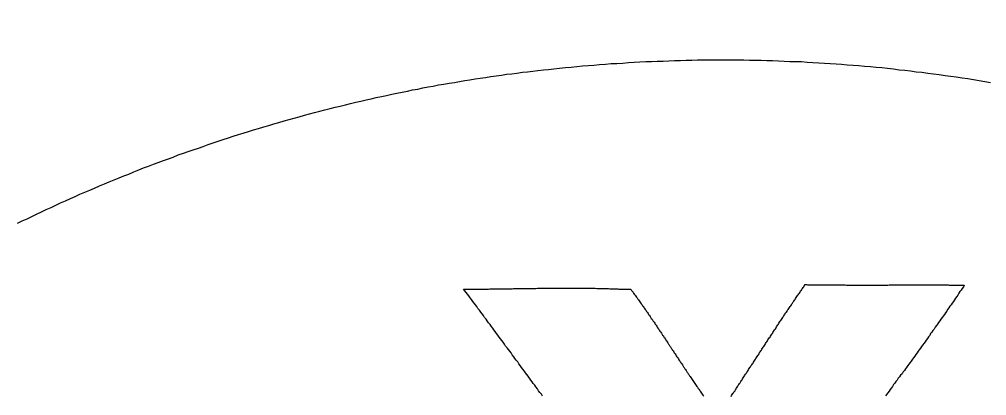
# Model space of a CAD drawing. Extents: x 0 to 712, y 0 to 505.
# Drawn here: x 182.21 to 196.82, y 459.22 to 464.9 of the extents above; entities that cross this region are included whole.
import ezdxf

# ---------------------------------------------------------------- set-up
doc = ezdxf.new("R2010")
doc.units = 0
doc.layers.add('GRAVIRANJE', color=3, linetype='CONTINUOUS')
doc.layers.add('IZREZ', color=7, linetype='CONTINUOUS')

msp = doc.modelspace()

# ---------------------------------------------------------------- linework, layer by layer
at = {"layer": 'GRAVIRANJE'}
for points in [[(182.181, 461.821), (182.25, 461.856), (182.324, 461.891), (182.394, 461.926), (182.468, 461.961), (182.542, 461.996), (182.612, 462.03), (182.686, 462.061), (182.76, 462.096), (182.83, 462.131), (182.904, 462.161), (182.978, 462.196), (183.052, 462.226), (183.121, 462.261), (183.196, 462.292), (183.27, 462.322), (183.344, 462.353), (183.418, 462.388), (183.492, 462.418), (183.566, 462.449), (183.64, 462.479), (183.714, 462.51), (183.788, 462.54), (183.862, 462.566), (183.936, 462.597), (184.01, 462.627), (184.084, 462.658), (184.158, 462.684), (184.232, 462.714), (184.306, 462.74), (184.385, 462.771), (184.459, 462.797), (184.533, 462.823), (184.607, 462.854), (184.685, 462.88), (184.759, 462.906), (184.833, 462.932), (184.912, 462.958), (184.986, 462.984), (185.06, 463.011), (185.138, 463.037), (185.212, 463.063), (185.286, 463.089), (185.365, 463.111), (185.439, 463.137), (185.517, 463.163), (185.591, 463.185), (185.67, 463.211), (185.744, 463.233), (185.822, 463.254), (185.901, 463.281), (185.975, 463.302), (186.053, 463.324), (186.127, 463.346), (186.206, 463.368), (186.284, 463.39), (186.358, 463.411), (186.436, 463.433), (186.515, 463.455), (186.593, 463.477), (186.667, 463.494), (186.746, 463.516), (186.824, 463.538), (186.902, 463.555), (186.977, 463.577), (187.055, 463.594), (187.133, 463.612), (187.212, 463.633), (187.29, 463.651), (187.369, 463.668), (187.447, 463.686), (187.521, 463.703), (187.599, 463.721), (187.678, 463.738), (187.756, 463.755), (187.835, 463.773), (187.913, 463.79), (187.991, 463.803), (188.07, 463.821), (188.148, 463.838), (188.227, 463.851), (188.305, 463.869), (188.384, 463.882), (188.462, 463.895), (188.54, 463.912), (188.619, 463.925), (188.702, 463.938), (188.78, 463.951), (188.858, 463.965), (188.937, 463.978), (189.015, 463.991), (189.094, 464.004), (189.172, 464.017), (189.25, 464.026), (189.333, 464.039), (189.412, 464.052), (189.49, 464.06), (189.568, 464.073), (189.647, 464.082), (189.725, 464.091), (189.808, 464.104), (189.886, 464.113), (189.965, 464.121), (190.043, 464.13), (190.126, 464.139), (190.204, 464.147), (190.283, 464.156), (190.37, 464.165), (190.457, 464.174), (190.544, 464.182), (190.631, 464.191), (190.718, 464.2), (190.805, 464.204), (190.888, 464.213), (190.975, 464.222), (191.062, 464.226), (191.15, 464.235), (191.237, 464.239), (191.324, 464.243), (191.411, 464.252), (191.498, 464.256), (191.585, 464.261), (191.672, 464.265), (191.759, 464.269), (191.847, 464.274), (191.934, 464.274), (192.021, 464.278), (192.108, 464.283), (192.195, 464.283), (192.282, 464.287), (192.369, 464.287), (192.456, 464.291), (192.544, 464.291), (192.631, 464.291), (192.718, 464.291), (192.805, 464.291), (192.892, 464.291), (192.979, 464.291), (193.066, 464.291), (193.153, 464.291), (193.24, 464.287), (193.328, 464.287), (193.415, 464.287), (193.502, 464.283), (193.589, 464.283), (193.676, 464.278), (193.763, 464.274), (193.85, 464.269), (193.937, 464.265), (194.025, 464.265), (194.112, 464.256), (194.199, 464.252), (194.286, 464.248), (194.373, 464.243), (194.46, 464.239), (194.547, 464.23), (194.63, 464.226), (194.717, 464.217), (194.804, 464.213), (194.891, 464.204), (194.979, 464.195), (195.066, 464.191), (195.153, 464.182), (195.24, 464.174), (195.327, 464.165), (195.414, 464.156), (195.501, 464.143), (195.588, 464.134), (195.671, 464.126), (195.758, 464.113), (195.845, 464.104), (195.932, 464.091), (196.02, 464.082), (196.107, 464.069), (196.194, 464.056), (196.277, 464.047), (196.364, 464.034), (196.451, 464.021), (196.538, 464.008), (196.625, 463.995), (196.708, 463.978), (196.795, 463.965), (196.882, 463.951)], [(192.962, 459.203), (192.97, 459.216), (192.979, 459.234), (192.988, 459.247), (192.997, 459.26), (193.005, 459.273), (193.018, 459.286), (193.027, 459.304), (193.036, 459.317), (193.044, 459.33), (193.053, 459.343), (193.062, 459.36), (193.071, 459.373), (193.079, 459.386), (193.088, 459.399), (193.101, 459.412), (193.11, 459.43), (193.119, 459.443), (193.127, 459.456), (193.136, 459.469), (193.145, 459.487), (193.153, 459.5), (193.162, 459.513), (193.171, 459.526), (193.179, 459.539), (193.193, 459.556), (193.201, 459.569), (193.21, 459.582), (193.219, 459.595), (193.227, 459.609), (193.236, 459.626), (193.245, 459.639), (193.254, 459.652), (193.262, 459.665), (193.275, 459.683), (193.284, 459.696), (193.293, 459.709), (193.301, 459.722), (193.31, 459.739), (193.319, 459.752), (193.328, 459.765), (193.336, 459.778), (193.345, 459.791), (193.354, 459.809), (193.367, 459.822), (193.376, 459.835), (193.384, 459.848), (193.393, 459.866), (193.402, 459.879), (193.41, 459.892), (193.419, 459.905), (193.428, 459.918), (193.436, 459.935), (193.445, 459.948), (193.458, 459.961), (193.467, 459.974), (193.476, 459.987), (193.484, 460.005), (193.493, 460.018), (193.502, 460.031), (193.511, 460.044), (193.519, 460.062), (193.528, 460.075), (193.537, 460.088), (193.55, 460.101), (193.558, 460.114), (193.567, 460.131), (193.576, 460.144), (193.585, 460.157), (193.593, 460.17), (193.602, 460.184), (193.611, 460.201), (193.619, 460.214), (193.633, 460.227), (193.641, 460.24), (193.65, 460.258), (193.659, 460.271), (193.667, 460.284), (193.676, 460.297), (193.685, 460.31), (193.693, 460.327), (193.702, 460.34), (193.715, 460.353), (193.724, 460.366), (193.733, 460.38), (193.741, 460.397), (193.75, 460.41), (193.759, 460.423), (193.768, 460.436), (193.776, 460.449), (193.789, 460.467), (193.798, 460.48), (193.807, 460.493), (193.815, 460.506), (193.824, 460.519), (193.833, 460.532), (193.842, 460.549), (193.855, 460.562), (193.863, 460.576), (193.872, 460.589), (193.881, 460.602), (193.89, 460.615), (193.898, 460.632), (193.911, 460.645), (193.92, 460.658), (193.929, 460.671), (193.937, 460.684), (193.946, 460.702), (193.955, 460.715), (193.964, 460.728), (193.977, 460.741), (193.985, 460.754), (193.994, 460.767), (194.003, 460.78), (194.011, 460.798), (194.025, 460.811), (194.033, 460.824), (194.042, 460.837), (194.051, 460.85), (194.059, 460.863), (194.068, 460.876), (194.081, 460.894), (194.099, 460.894), (194.116, 460.889), (194.138, 460.889), (194.155, 460.889), (194.173, 460.889), (194.194, 460.889), (194.212, 460.889), (194.234, 460.889), (194.251, 460.889), (194.268, 460.889), (194.29, 460.889), (194.308, 460.889), (194.325, 460.889), (194.347, 460.889), (194.364, 460.889), (194.382, 460.889), (194.404, 460.889), (194.421, 460.889), (194.443, 460.889), (194.46, 460.889), (194.478, 460.889), (194.499, 460.889), (194.517, 460.889), (194.534, 460.889), (194.556, 460.889), (194.573, 460.889), (194.591, 460.889), (194.613, 460.889), (194.63, 460.889), (194.647, 460.889), (194.669, 460.889), (194.687, 460.889), (194.704, 460.885), (194.726, 460.885), (194.743, 460.885), (194.765, 460.885), (194.782, 460.885), (194.8, 460.885), (194.822, 460.885), (194.839, 460.885), (194.857, 460.885), (194.878, 460.885), (194.896, 460.885), (194.913, 460.885), (194.935, 460.885), (194.952, 460.885), (194.97, 460.885), (194.992, 460.885), (195.009, 460.885), (195.026, 460.885), (195.048, 460.885), (195.066, 460.885), (195.083, 460.885), (195.105, 460.885), (195.122, 460.885), (195.14, 460.885), (195.161, 460.885), (195.179, 460.885), (195.201, 460.885), (195.218, 460.885), (195.236, 460.885), (195.257, 460.885), (195.275, 460.885), (195.292, 460.885), (195.314, 460.885), (195.331, 460.885), (195.349, 460.889), (195.371, 460.889), (195.388, 460.889), (195.405, 460.889), (195.427, 460.889), (195.445, 460.889), (195.462, 460.889), (195.484, 460.889), (195.501, 460.889), (195.519, 460.889), (195.54, 460.889), (195.558, 460.889), (195.575, 460.889), (195.597, 460.889), (195.614, 460.889), (195.636, 460.889), (195.654, 460.889), (195.671, 460.889), (195.693, 460.889), (195.71, 460.889), (195.728, 460.889), (195.75, 460.889), (195.767, 460.889), (195.784, 460.889), (195.806, 460.889), (195.824, 460.889), (195.841, 460.889), (195.863, 460.889), (195.88, 460.889), (195.898, 460.889), (195.919, 460.889), (195.937, 460.889), (195.954, 460.889), (195.976, 460.889), (195.993, 460.889), (196.015, 460.889), (196.033, 460.889), (196.05, 460.889), (196.072, 460.889), (196.089, 460.889), (196.107, 460.889), (196.128, 460.889), (196.146, 460.889), (196.163, 460.889), (196.185, 460.889), (196.203, 460.889), (196.22, 460.889), (196.242, 460.889), (196.259, 460.885), (196.277, 460.885), (196.298, 460.885), (196.316, 460.885), (196.338, 460.885), (196.355, 460.885), (196.372, 460.885), (196.394, 460.885), (196.412, 460.885), (196.429, 460.885), (196.451, 460.885), (196.468, 460.885), (196.486, 460.885), (196.473, 460.863), (196.455, 460.837), (196.438, 460.811), (196.42, 460.789), (196.403, 460.763), (196.386, 460.737), (196.372, 460.715), (196.355, 460.689), (196.338, 460.663), (196.32, 460.641), (196.303, 460.615), (196.285, 460.589), (196.268, 460.567), (196.25, 460.541), (196.233, 460.519), (196.22, 460.493), (196.203, 460.467), (196.185, 460.445), (196.168, 460.419), (196.15, 460.397), (196.133, 460.371), (196.115, 460.345), (196.098, 460.323), (196.081, 460.297), (196.063, 460.275), (196.046, 460.249), (196.028, 460.223), (196.011, 460.201), (195.993, 460.175), (195.976, 460.153), (195.963, 460.127), (195.946, 460.105), (195.928, 460.079), (195.911, 460.053), (195.893, 460.031), (195.876, 460.005), (195.858, 459.983), (195.841, 459.957), (195.824, 459.935), (195.806, 459.909), (195.789, 459.887), (195.771, 459.861), (195.754, 459.839), (195.736, 459.813), (195.719, 459.787), (195.702, 459.765), (195.684, 459.739), (195.667, 459.717), (195.649, 459.691), (195.632, 459.67), (195.614, 459.643), (195.597, 459.622), (195.58, 459.595), (195.562, 459.574), (195.545, 459.548), (195.523, 459.526), (195.506, 459.5), (195.488, 459.478), (195.471, 459.452), (195.453, 459.43), (195.436, 459.404), (195.418, 459.382), (195.401, 459.356), (195.384, 459.334), (195.366, 459.308), (195.349, 459.286), (195.331, 459.26), (195.314, 459.238), (195.297, 459.212)], [(190.113, 459.208), (190.095, 459.238), (190.074, 459.264), (190.052, 459.291), (190.034, 459.317), (190.013, 459.347), (189.995, 459.373), (189.973, 459.399), (189.956, 459.426), (189.934, 459.452), (189.917, 459.482), (189.895, 459.508), (189.873, 459.534), (189.856, 459.561), (189.834, 459.591), (189.817, 459.617), (189.795, 459.643), (189.777, 459.67), (189.756, 459.696), (189.738, 459.726), (189.716, 459.752), (189.695, 459.778), (189.677, 459.805), (189.655, 459.831), (189.638, 459.861), (189.616, 459.887), (189.599, 459.913), (189.577, 459.94), (189.555, 459.966), (189.538, 459.996), (189.516, 460.022), (189.499, 460.048), (189.477, 460.075), (189.459, 460.101), (189.438, 460.131), (189.416, 460.157), (189.398, 460.184), (189.377, 460.21), (189.359, 460.236), (189.337, 460.266), (189.32, 460.292), (189.298, 460.319), (189.277, 460.345), (189.259, 460.371), (189.237, 460.397), (189.22, 460.427), (189.198, 460.454), (189.181, 460.48), (189.159, 460.506), (189.137, 460.532), (189.12, 460.562), (189.098, 460.589), (189.08, 460.615), (189.059, 460.641), (189.037, 460.667), (189.02, 460.693), (188.998, 460.724), (188.98, 460.75), (188.959, 460.776), (188.937, 460.802), (188.919, 460.828), (188.937, 460.828), (188.959, 460.828), (188.976, 460.828), (188.998, 460.828), (189.015, 460.828), (189.037, 460.828), (189.059, 460.828), (189.076, 460.828), (189.098, 460.828), (189.115, 460.828), (189.137, 460.828), (189.155, 460.828), (189.176, 460.828), (189.194, 460.828), (189.216, 460.828), (189.237, 460.828), (189.255, 460.828), (189.277, 460.828), (189.294, 460.828), (189.316, 460.833), (189.333, 460.833), (189.355, 460.833), (189.377, 460.833), (189.394, 460.833), (189.416, 460.833), (189.433, 460.833), (189.455, 460.833), (189.473, 460.833), (189.494, 460.833), (189.516, 460.833), (189.534, 460.833), (189.555, 460.833), (189.573, 460.833), (189.594, 460.833), (189.612, 460.833), (189.634, 460.833), (189.655, 460.833), (189.673, 460.837), (189.695, 460.837), (189.712, 460.837), (189.734, 460.837), (189.751, 460.837), (189.773, 460.837), (189.795, 460.837), (189.812, 460.837), (189.834, 460.837), (189.852, 460.837), (189.873, 460.837), (189.891, 460.837), (189.912, 460.837), (189.934, 460.837), (189.952, 460.837), (189.973, 460.837), (189.991, 460.837), (190.013, 460.837), (190.034, 460.841), (190.052, 460.841), (190.074, 460.841), (190.091, 460.841), (190.113, 460.841), (190.13, 460.841), (190.152, 460.841), (190.174, 460.841), (190.191, 460.841), (190.213, 460.841), (190.23, 460.841), (190.252, 460.841), (190.274, 460.841), (190.291, 460.841), (190.313, 460.841), (190.331, 460.841), (190.352, 460.841), (190.37, 460.841), (190.392, 460.841), (190.413, 460.841), (190.431, 460.841), (190.453, 460.841), (190.47, 460.841), (190.492, 460.841), (190.509, 460.841), (190.531, 460.841), (190.553, 460.841), (190.57, 460.841), (190.592, 460.841), (190.609, 460.841), (190.631, 460.841), (190.653, 460.841), (190.67, 460.841), (190.692, 460.841), (190.71, 460.841), (190.731, 460.841), (190.749, 460.841), (190.771, 460.841), (190.792, 460.841), (190.81, 460.841), (190.832, 460.841), (190.849, 460.841), (190.871, 460.841), (190.888, 460.841), (190.91, 460.841), (190.932, 460.837), (190.949, 460.837), (190.971, 460.837), (190.988, 460.837), (191.01, 460.837), (191.028, 460.837), (191.049, 460.837), (191.071, 460.837), (191.089, 460.837), (191.11, 460.837), (191.128, 460.833), (191.15, 460.833), (191.167, 460.833), (191.189, 460.833), (191.211, 460.833), (191.228, 460.833), (191.25, 460.833), (191.267, 460.828), (191.289, 460.828), (191.306, 460.828), (191.328, 460.828), (191.346, 460.828), (191.367, 460.824), (191.389, 460.824), (191.407, 460.824), (191.428, 460.824), (191.446, 460.824), (191.459, 460.806), (191.468, 460.793), (191.481, 460.78), (191.489, 460.763), (191.498, 460.75), (191.511, 460.737), (191.52, 460.719), (191.533, 460.706), (191.542, 460.693), (191.55, 460.676), (191.563, 460.663), (191.572, 460.65), (191.585, 460.632), (191.594, 460.619), (191.603, 460.606), (191.616, 460.589), (191.624, 460.576), (191.633, 460.562), (191.646, 460.545), (191.655, 460.532), (191.664, 460.519), (191.677, 460.501), (191.685, 460.488), (191.698, 460.471), (191.707, 460.458), (191.716, 460.445), (191.729, 460.427), (191.738, 460.414), (191.746, 460.401), (191.755, 460.384), (191.768, 460.371), (191.777, 460.353), (191.786, 460.34), (191.799, 460.327), (191.807, 460.31), (191.816, 460.297), (191.829, 460.279), (191.838, 460.266), (191.847, 460.249), (191.855, 460.236), (191.868, 460.223), (191.877, 460.205), (191.886, 460.192), (191.899, 460.175), (191.908, 460.162), (191.916, 460.149), (191.925, 460.131), (191.938, 460.118), (191.947, 460.101), (191.955, 460.088), (191.969, 460.07), (191.977, 460.057), (191.986, 460.044), (191.995, 460.027), (192.008, 460.014), (192.016, 459.996), (192.025, 459.983), (192.034, 459.966), (192.047, 459.953), (192.056, 459.935), (192.064, 459.922), (192.073, 459.909), (192.086, 459.892), (192.095, 459.879), (192.104, 459.861), (192.117, 459.848), (192.125, 459.831), (192.134, 459.818), (192.143, 459.805), (192.156, 459.787), (192.165, 459.774), (192.173, 459.757), (192.182, 459.744), (192.195, 459.726), (192.204, 459.713), (192.212, 459.7), (192.226, 459.683), (192.234, 459.67), (192.243, 459.652), (192.252, 459.639), (192.265, 459.622), (192.273, 459.609), (192.282, 459.595), (192.295, 459.578), (192.304, 459.565), (192.313, 459.548), (192.321, 459.534), (192.334, 459.517), (192.343, 459.504), (192.352, 459.491), (192.365, 459.473), (192.374, 459.46), (192.382, 459.443), (192.395, 459.43), (192.404, 459.417), (192.413, 459.399), (192.426, 459.386), (192.435, 459.369), (192.443, 459.356), (192.456, 459.343), (192.465, 459.325), (192.474, 459.312), (192.487, 459.295), (192.496, 459.282), (192.504, 459.269), (192.517, 459.251), (192.526, 459.238), (192.535, 459.225), (192.548, 459.208)]]:
    msp.add_lwpolyline(points, dxfattribs=at)
at = {"layer": 'IZREZ'}
msp.add_open_spline([(354.524, 83.816), (356.554, 83.899), (358.583, 83.983), (360.613, 84.066), (360.613, 87.417), (360.613, 90.767), (360.613, 94.117), (358.583, 94.201), (356.554, 94.284), (354.524, 94.368), (354.524, 100.326), (354.524, 106.284), (354.524, 112.241), (354.524, 112.385), (354.524, 112.529), (354.524, 112.673), (352.184, 112.673), (349.845, 112.673), (347.505, 112.673), (347.505, 112.23), (347.505, 111.786), (347.505, 111.342), (346.772, 111.342), (346.039, 111.342), (345.305, 111.342), (345.305, 111.809), (345.305, 112.275), (345.305, 112.742), (344.824, 112.742), (344.343, 112.742), (343.862, 112.742), (343.862, 113.667), (343.862, 114.591), (343.862, 115.516), (344.343, 115.516), (344.824, 115.516), (345.305, 115.516), (345.305, 115.983), (345.305, 116.45), (345.305, 116.916), (346.039, 116.916), (346.772, 116.916), (347.505, 116.916), (347.505, 116.45), (347.505, 115.983), (347.505, 115.516), (349.845, 115.516), (352.184, 115.516), (354.524, 115.516), (354.524, 115.683), (354.524, 115.85), (354.524, 116.017), (354.524, 121.947), (354.524, 127.877), (354.524, 133.807), (356.554, 133.891), (358.583, 133.974), (360.613, 134.057), (360.613, 137.411), (360.613, 140.764), (360.613, 144.118), (358.583, 144.201), (356.554, 144.285), (354.524, 144.368), (354.524, 168.091), (354.524, 191.814), (354.524, 215.538), (356.554, 215.621), (358.583, 215.704), (360.613, 215.788), (360.613, 219.133), (360.613, 222.479), (360.613, 225.824), (358.583, 225.908), (356.554, 225.991), (354.524, 226.074), (354.524, 232.013), (354.524, 237.951), (354.524, 243.89), (354.524, 244.056), (354.524, 244.223), (354.524, 244.389), (352.184, 244.389), (349.845, 244.389), (347.505, 244.389), (347.505, 243.923), (347.505, 243.456), (347.505, 242.99), (346.772, 242.99), (346.039, 242.99), (345.305, 242.99), (345.305, 243.456), (345.305, 243.923), (345.305, 244.389), (344.824, 244.389), (344.343, 244.389), (343.862, 244.389), (343.862, 245.345), (343.862, 246.3), (343.862, 247.255), (344.343, 247.255), (344.824, 247.255), (345.305, 247.255), (345.305, 247.722), (345.305, 248.188), (345.305, 248.655), (346.039, 248.655), (346.772, 248.655), (347.505, 248.655), (347.505, 248.188), (347.505, 247.722), (347.505, 247.255), (349.845, 247.255), (352.184, 247.255), (354.524, 247.255), (354.524, 247.422), (354.524, 247.589), (354.524, 247.756), (354.524, 253.685), (354.524, 259.614), (354.524, 265.544), (356.554, 265.627), (358.583, 265.71), (360.613, 265.794), (360.613, 269.143), (360.613, 272.491), (360.613, 275.84), (358.583, 275.924), (356.554, 276.007), (354.524, 276.091), (354.524, 300.63), (354.524, 325.169), (354.524, 349.709), (356.554, 349.792), (358.583, 349.876), (360.613, 349.959), (360.613, 353.32), (360.613, 356.682), (360.613, 360.043), (358.583, 360.126), (356.554, 360.21), (354.524, 360.293), (354.524, 366.214), (354.524, 372.135), (354.524, 378.057), (354.524, 378.223), (354.524, 378.389), (354.524, 378.556), (352.184, 378.556), (349.845, 378.556), (347.505, 378.556), (347.505, 378.089), (347.505, 377.623), (347.505, 377.156), (346.772, 377.156), (346.039, 377.156), (345.305, 377.156), (345.305, 377.623), (345.305, 378.089), (345.305, 378.556), (344.824, 378.556), (344.343, 378.556), (343.862, 378.556), (343.862, 379.51), (343.862, 380.464), (343.862, 381.419), (344.343, 381.419), (344.824, 381.419), (345.305, 381.419), (345.305, 381.885), (345.305, 382.352), (345.305, 382.819), (346.039, 382.819), (346.772, 382.819), (347.505, 382.819), (347.505, 382.352), (347.505, 381.885), (347.505, 381.419), (349.845, 381.419), (352.184, 381.419), (354.524, 381.419), (354.524, 381.585), (354.524, 381.752), (354.524, 381.919), (354.524, 387.854), (354.524, 393.789), (354.524, 399.725), (356.554, 399.808), (358.583, 399.891), (360.613, 399.975), (360.613, 403.32), (360.613, 406.666), (360.613, 410.012), (358.583, 410.095), (356.554, 410.178), (354.524, 410.262), (354.524, 437.628), (354.524, 464.995), (354.524, 492.362), (346.903, 492.362), (339.282, 492.362), (331.661, 492.362), (329.716, 492.362), (327.1, 493.578), (325.849, 495.065), (324.561, 496.596), (323.273, 498.128), (321.986, 499.659), (320.735, 501.145), (318.119, 502.362), (316.173, 502.362), (232.924, 502.362), (149.674, 502.362), (66.425, 502.362), (64.479, 502.362), (61.864, 501.145), (60.613, 499.659), (59.325, 498.128), (58.038, 496.596), (56.75, 495.065), (55.498, 493.578), (52.882, 492.362), (50.937, 492.362), (43.371, 492.362), (35.804, 492.362), (28.238, 492.362), (28.238, 469.028), (28.238, 445.695), (28.238, 422.362), (28.238, 418.328), (28.238, 414.295), (28.238, 410.262), (26.208, 410.178), (24.178, 410.095), (22.148, 410.012), (22.148, 406.666), (22.148, 403.32), (22.148, 399.975), (24.178, 399.891), (26.208, 399.808), (28.238, 399.725), (28.238, 393.789), (28.238, 387.854), (28.238, 381.919), (28.238, 381.752), (28.238, 381.585), (28.238, 381.419), (30.577, 381.419), (32.916, 381.419), (35.256, 381.419), (35.256, 381.885), (35.256, 382.352), (35.256, 382.819), (35.989, 382.819), (36.723, 382.819), (37.456, 382.819), (37.456, 382.352), (37.456, 381.885), (37.456, 381.419), (37.937, 381.419), (38.418, 381.419), (38.899, 381.419), (38.899, 380.464), (38.899, 379.51), (38.899, 378.556), (38.418, 378.556), (37.937, 378.556), (37.456, 378.556), (37.456, 378.089), (37.456, 377.623), (37.456, 377.156), (36.723, 377.156), (35.989, 377.156), (35.256, 377.156), (35.256, 377.623), (35.256, 378.089), (35.256, 378.556), (32.916, 378.556), (30.577, 378.556), (28.238, 378.556), (28.238, 378.389), (28.238, 378.223), (28.238, 378.057), (28.238, 372.135), (28.238, 366.214), (28.238, 360.293), (26.208, 360.21), (24.178, 360.126), (22.148, 360.043), (22.148, 356.682), (22.148, 353.32), (22.148, 349.959), (24.178, 349.876), (26.208, 349.792), (28.238, 349.709), (28.238, 325.169), (28.238, 300.63), (28.238, 276.091), (26.208, 276.007), (24.178, 275.924), (22.148, 275.84), (22.148, 272.491), (22.148, 269.143), (22.148, 265.794), (24.178, 265.71), (26.208, 265.627), (28.238, 265.544), (28.238, 259.614), (28.238, 253.685), (28.238, 247.756), (28.238, 247.589), (28.238, 247.422), (28.238, 247.255), (30.577, 247.255), (32.916, 247.255), (35.256, 247.255), (35.256, 247.722), (35.256, 248.188), (35.256, 248.655), (35.989, 248.655), (36.723, 248.655), (37.456, 248.655), (37.456, 248.188), (37.456, 247.722), (37.456, 247.255), (37.937, 247.255), (38.418, 247.255), (38.899, 247.255), (38.899, 246.3), (38.899, 245.345), (38.899, 244.389), (38.418, 244.389), (37.937, 244.389), (37.456, 244.389), (37.456, 243.923), (37.456, 243.456), (37.456, 242.99), (36.723, 242.99), (35.989, 242.99), (35.256, 242.99), (35.256, 243.456), (35.256, 243.923), (35.256, 244.389), (32.916, 244.389), (30.577, 244.389), (28.238, 244.389), (28.238, 244.223), (28.238, 244.056), (28.238, 243.89), (28.238, 237.951), (28.238, 232.013), (28.238, 226.074), (26.208, 225.991), (24.178, 225.908), (22.148, 225.824), (22.148, 222.479), (22.148, 219.133), (22.148, 215.787), (24.178, 215.704), (26.208, 215.621), (28.238, 215.537), (28.238, 191.814), (28.238, 168.091), (28.238, 144.368), (26.208, 144.285), (24.178, 144.201), (22.148, 144.118), (22.148, 140.765), (22.148, 137.411), (22.148, 134.058), (24.178, 133.974), (26.208, 133.891), (28.238, 133.807), (28.238, 127.877), (28.238, 121.947), (28.238, 116.017), (28.238, 115.85), (28.238, 115.683), (28.238, 115.517), (30.577, 115.517), (32.916, 115.517), (35.256, 115.517), (35.256, 115.983), (35.256, 116.45), (35.256, 116.917), (35.989, 116.917), (36.723, 116.917), (37.456, 116.917), (37.456, 116.45), (37.456, 115.983), (37.456, 115.517), (37.937, 115.517), (38.418, 115.517), (38.899, 115.517), (38.899, 114.592), (38.899, 113.667), (38.899, 112.742), (38.418, 112.742), (37.937, 112.742), (37.456, 112.742), (37.456, 112.275), (37.456, 111.809), (37.456, 111.342), (36.723, 111.342), (35.989, 111.342), (35.256, 111.342), (35.256, 111.786), (35.256, 112.23), (35.256, 112.674), (32.916, 112.674), (30.577, 112.674), (28.238, 112.674), (28.238, 112.53), (28.238, 112.386), (28.238, 112.242), (28.238, 106.284), (28.238, 100.326), (28.238, 94.368), (26.208, 94.284), (24.178, 94.201), (22.148, 94.117), (22.148, 90.767), (22.148, 87.417), (22.148, 84.066), (24.178, 83.983), (26.208, 83.899), (28.238, 83.816), (28.238, 70.649), (28.238, 57.481), (28.238, 44.314), (28.238, 42.666), (28.238, 41.018), (28.238, 39.37)], degree=3, knots=[0, 0, 0, 0, 1, 1, 1, 2, 2, 2, 3, 3, 3, 4, 4, 4, 5, 5, 5, 6, 6, 6, 7, 7, 7, 8, 8, 8, 9, 9, 9, 10, 10, 10, 11, 11, 11, 12, 12, 12, 13, 13, 13, 14, 14, 14, 15, 15, 15, 16, 16, 16, 17, 17, 17, 18, 18, 18, 19, 19, 19, 20, 20, 20, 21, 21, 21, 22, 22, 22, 23, 23, 23, 24, 24, 24, 25, 25, 25, 26, 26, 26, 27, 27, 27, 28, 28, 28, 29, 29, 29, 30, 30, 30, 31, 31, 31, 32, 32, 32, 33, 33, 33, 34, 34, 34, 35, 35, 35, 36, 36, 36, 37, 37, 37, 38, 38, 38, 39, 39, 39, 40, 40, 40, 41, 41, 41, 42, 42, 42, 43, 43, 43, 44, 44, 44, 45, 45, 45, 46, 46, 46, 47, 47, 47, 48, 48, 48, 49, 49, 49, 50, 50, 50, 51, 51, 51, 52, 52, 52, 53, 53, 53, 54, 54, 54, 55, 55, 55, 56, 56, 56, 57, 57, 57, 58, 58, 58, 59, 59, 59, 60, 60, 60, 61, 61, 61, 62, 62, 62, 63, 63, 63, 64, 64, 64, 65, 65, 65, 66, 66, 66, 67, 67, 67, 68, 68, 68, 69, 69, 69, 70, 70, 70, 71, 71, 71, 72, 72, 72, 73, 73, 73, 74, 74, 74, 75, 75, 75, 76, 76, 76, 77, 77, 77, 78, 78, 78, 79, 79, 79, 80, 80, 80, 81, 81, 81, 82, 82, 82, 83, 83, 83, 84, 84, 84, 85, 85, 85, 86, 86, 86, 87, 87, 87, 88, 88, 88, 89, 89, 89, 90, 90, 90, 91, 91, 91, 92, 92, 92, 93, 93, 93, 94, 94, 94, 95, 95, 95, 96, 96, 96, 97, 97, 97, 98, 98, 98, 99, 99, 99, 100, 100, 100, 101, 101, 101, 102, 102, 102, 103, 103, 103, 104, 104, 104, 105, 105, 105, 106, 106, 106, 107, 107, 107, 108, 108, 108, 109, 109, 109, 110, 110, 110, 111, 111, 111, 112, 112, 112, 113, 113, 113, 114, 114, 114, 115, 115, 115, 116, 116, 116, 117, 117, 117, 118, 118, 118, 119, 119, 119, 120, 120, 120, 121, 121, 121, 122, 122, 122, 123, 123, 123, 124, 124, 124, 125, 125, 125, 126, 126, 126, 127, 127, 127, 128, 128, 128, 129, 129, 129, 130, 130, 130, 131, 131, 131, 132, 132, 132, 133, 133, 133, 134, 134, 134, 135, 135, 135, 136, 136, 136, 137, 137, 137, 138, 138, 138, 139, 139, 139, 140, 140, 140, 141, 141, 141, 142, 142, 142, 143, 143, 143, 143.247224, 143.247224, 143.247224, 143.247224], dxfattribs=at)

doc.saveas('drawing.dxf')
